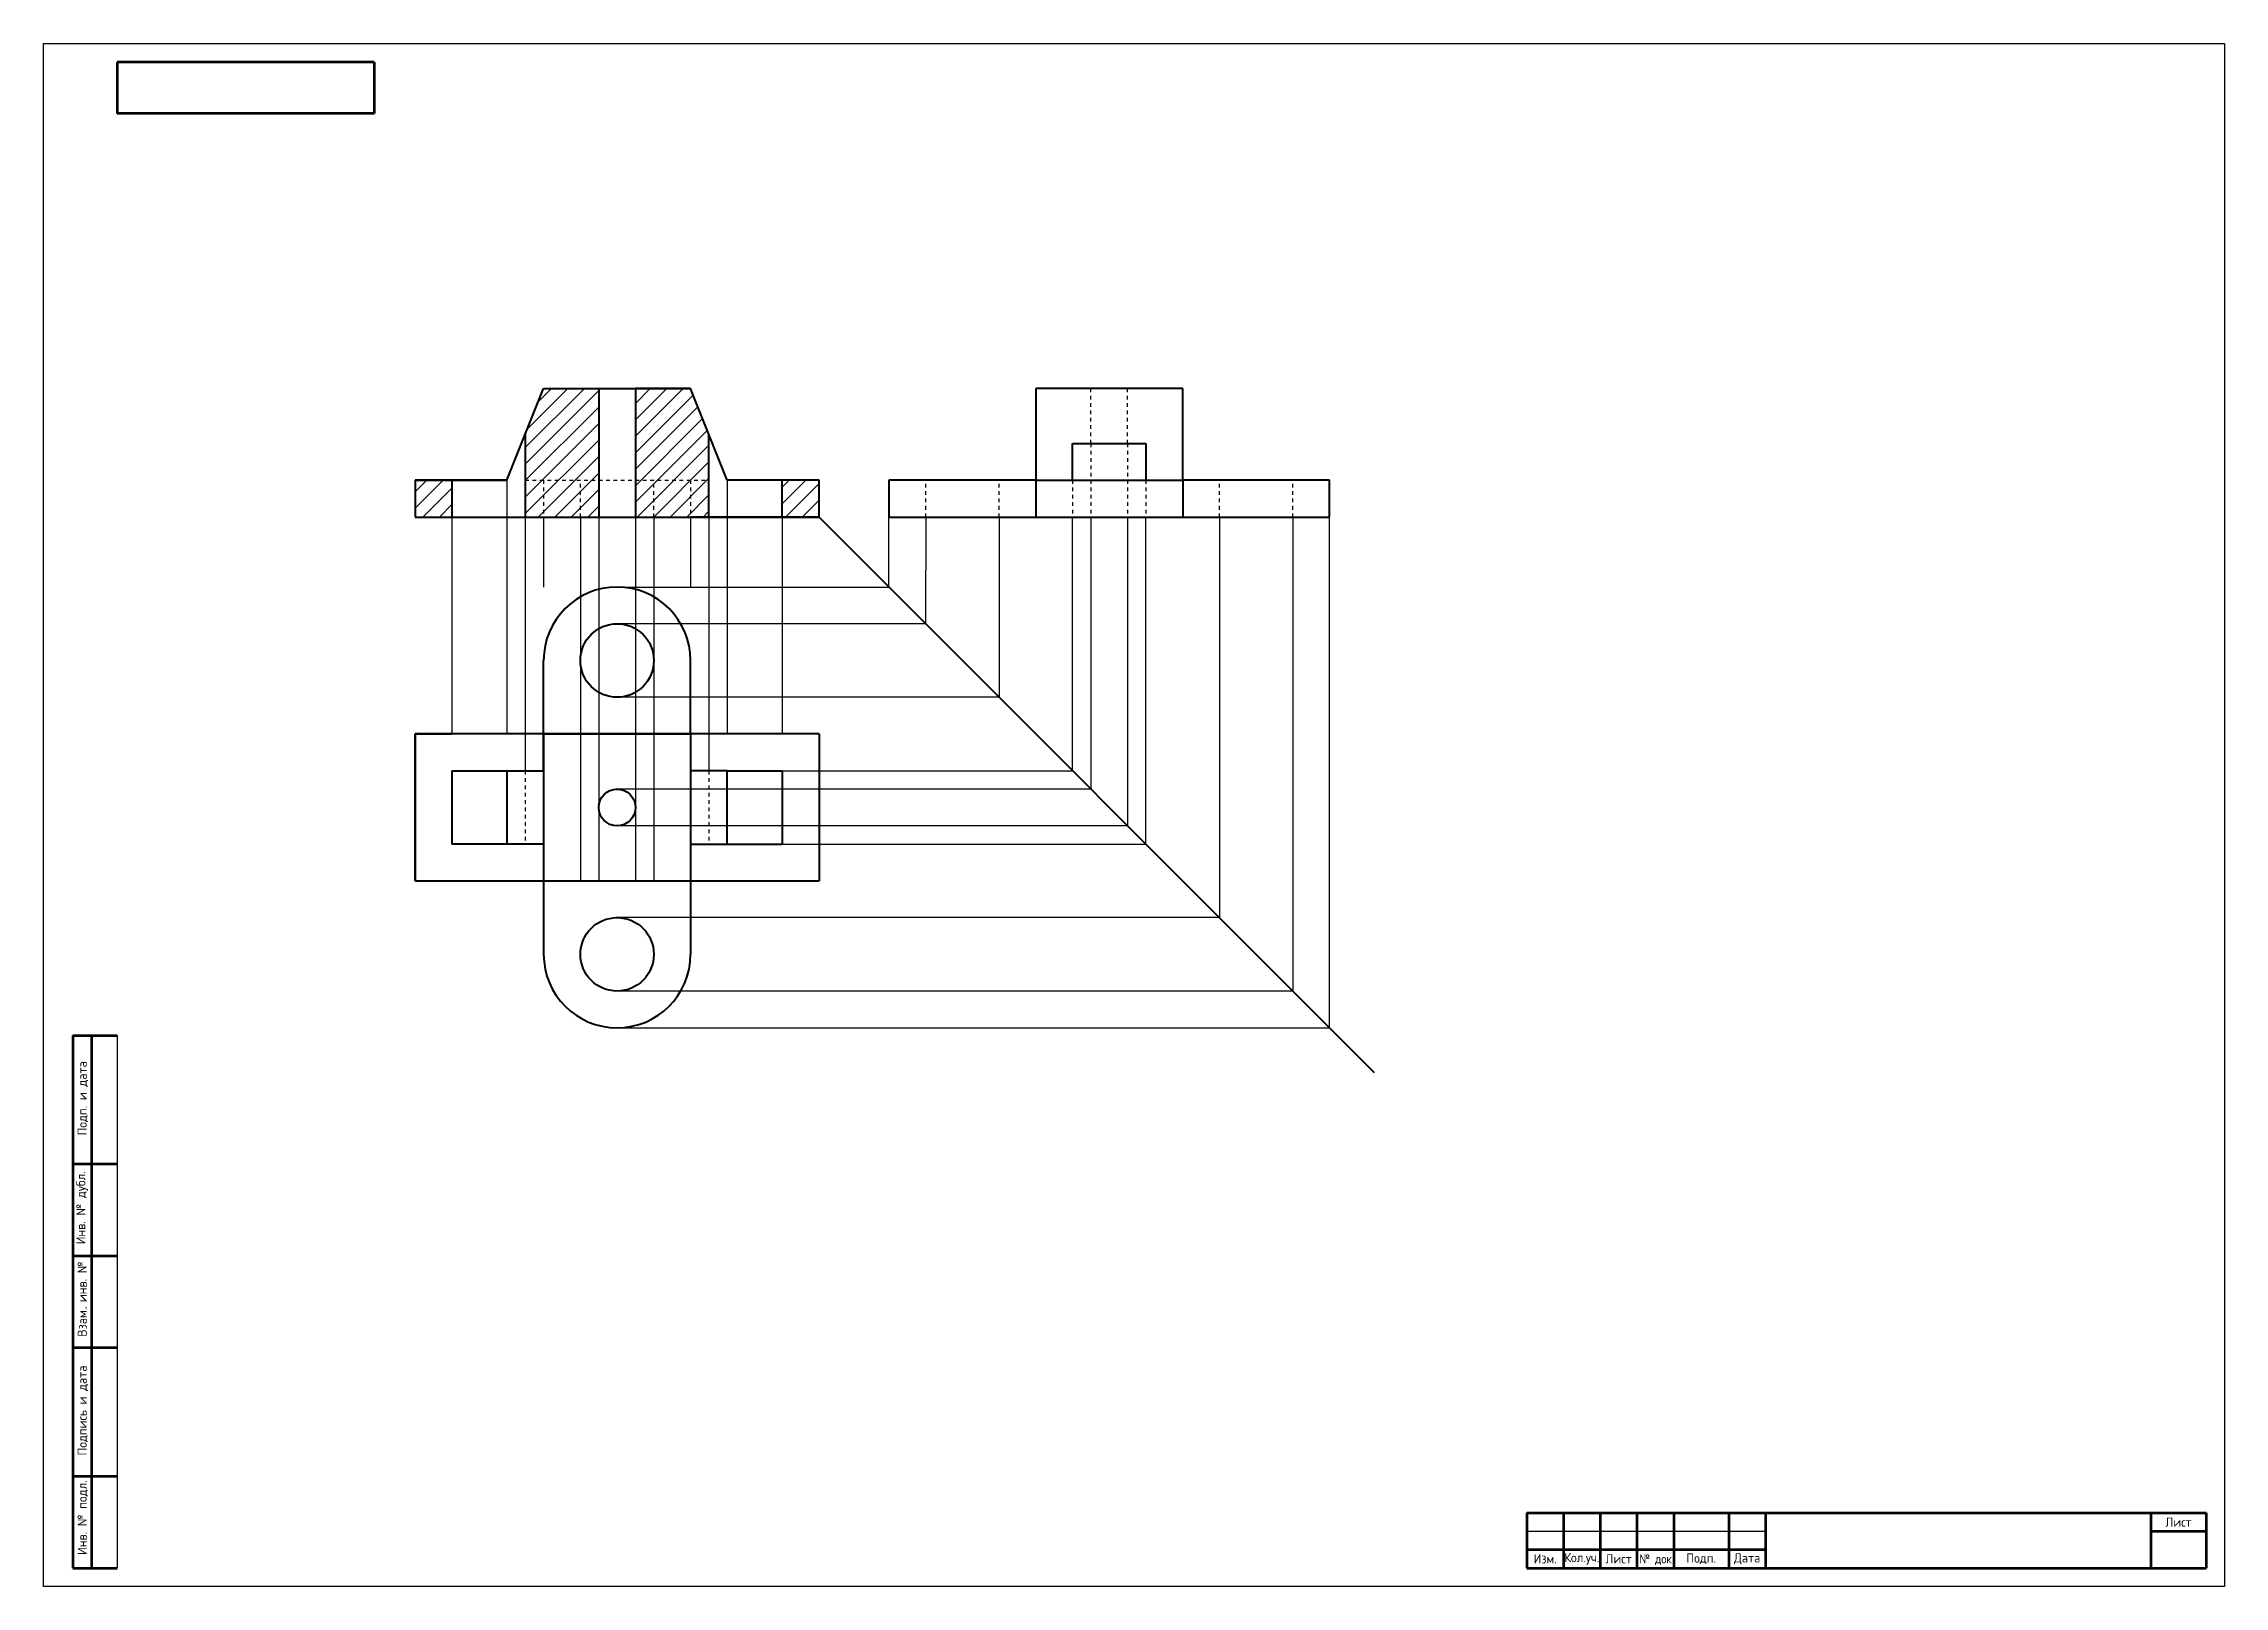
# Model space of a CAD drawing. Header units: millimetres. Extents: x 1498 to 2092, y 2258 to 2678.
import ezdxf
from ezdxf.enums import TextEntityAlignment as Align

# ---------------------------------------------------------------- set-up
doc = ezdxf.new("R2010")
doc.units = ezdxf.units.MM
doc.linetypes.add('JIS_02_1.0', pattern=[2, 1, -1])
doc.layers.add('Линия связи', color=92, linetype='Continuous')
doc.layers.add('Невидимая', color=140, linetype='JIS_02_1.0')
doc.layers.add('Основная', color=7, linetype='Continuous', lineweight=40)
doc.styles.add('GOST-2.304_Type-B', font='GOST Common.ttf')

# ---------------------------------------------------------------- blocks, each defined once
blk = doc.blocks.new('ACAD_SPDS_TB_14')
at = {"linetype": 'Continuous', "lineweight": 60}
for p, q in [((-12, 145), (0, 145)), ((-12, 145), (-12, 0)), ((-7, 145), (-7, 0)), ((-12, 110), (0, 110)), ((-12, 85), (0, 85)), ((-12, 60), (0, 60)), ((-12, 25), (0, 25)), ((-12, 0), (0, 0))]:
    blk.add_line(p, q, dxfattribs=at)
at = {"linetype": 'Continuous', "lineweight": 30}
blk.add_line((0, 145), (0, 0), dxfattribs=at)
at = {"style": 'GOST-2.304_Type-B'}
for s, p in [('Подп. и дата', (-8.25, 117.77)), ('Инв. № дубл.', (-8.62, 88.14)), ('Взам. инв. №', (-8.25, 62.96)), ('. ', (-8.25, 70.58)), ('Подпись и дата', (-8.25, 30.64)), ('Инв. № подл.', (-8.25, 3.57))]:
    blk.add_text(s, height=2.5, rotation=90, dxfattribs=at).set_placement(p)
for tag, p in [('ПОДП_ДАТА_2', (-3.5, 127.5)), ('ИНВ_Н_ДУБЛ', (-3.65, 97.5)), ('ВЗАМ_ИНВ_Н', (-3.5, 71.94)), ('ПОДП_ДАТА_1', (-3.5, 42.5)), ('ИНВ_НОМ_ПОДЛ', (-3.5, 12.5))]:
    blk.add_attdef(tag, text='', height=2.5, rotation=90, dxfattribs=at).set_placement(p, align=Align.MIDDLE_CENTER)
at = {"style": 'GOST-2.304_Type-B', "flags": 1}
blk.add_attdef('ИДЕНТИФИКАТОР_НАДПИСИ', (-12.24, -11.43), '', height=2.5, dxfattribs=at)
blk = doc.blocks.new('ACAD_SPDS_TB_08')
at = {"linetype": 'Continuous', "lineweight": 60}
for p, q in [((0, 0), (0, -14)), ((70, 0), (0, 0)), ((70, 0), (70, -14)), ((70, -14), (0, -14))]:
    blk.add_line(p, q, dxfattribs=at)
at = {"style": 'GOST-2.304_Type-B', "flags": 8}
blk.add_attdef('ОБОЗНАЧЕНИЕ_ДОКУМЕНТА', text='', height=5, dxfattribs=at).set_placement((35, -7), align=Align.MIDDLE_CENTER)
at = {"style": 'GOST-2.304_Type-B', "flags": 1}
blk.add_attdef('ИДЕНТИФИКАТОР_НАДПИСИ', (-0.4, -20.95), '', height=2.5, dxfattribs=at)
blk = doc.blocks.new('ACAD_SPDS_TB_05')
at = {"linetype": 'Continuous', "lineweight": 60}
for p, q in [((-185, 15), (0, 15)), ((-185, 15), (-185, 0)), ((-175, 15), (-175, 0)), ((-165, 15), (-165, 0)), ((-155, 15), (-155, 0)), ((-145, 15), (-145, 0)), ((-130, 15), (-130, 0)), ((-120, 15), (-120, 0)), ((-15, 15), (-15, 0)), ((0, 15), (0, 0)), ((-15, 10), (0, 10)), ((-185, 5), (-120, 5)), ((-185, 0), (0, 0))]:
    blk.add_line(p, q, dxfattribs=at)
at = {"linetype": 'Continuous'}
blk.add_line((-185, 10), (-120, 10), dxfattribs=at)
at = {"style": 'GOST-2.304_Type-B', "width": 0.9}
blk.add_text('№ док.', height=2.5, dxfattribs=at).set_placement((-154.34, 1.25))
at = {"linetype": 'Continuous', "char_height": 2.5, "attachment_point": 5, "style": 'GOST-2.304_Type-B'}
for s, insert, width in [('Лист', (-7.5, 12.5), 13), ('Изм.', (-180, 2.5), 8), ('Кол.уч.', (-170, 2.5), 9), ('Лист', (-160, 2.5), 8), ('Подп.', (-137.5, 2.5), 13), ('Дата', (-125, 2.5), 8)]:
    blk.add_mtext(s, dxfattribs=dict(at, insert=insert, width=width))
at = {"style": 'GOST-2.304_Type-B', "flags": 1}
blk.add_attdef('ИДЕНТИФИКАТОР_НАДПИСИ', (-184.93, 20.32), '', height=2.5, dxfattribs=at)
at = {"style": 'GOST-2.304_Type-B', "flags": 8}
for tag, p in [('ИЗМ_2', (-180, 11)), ('ИЗМ_2_КОЛ_УЧ', (-170, 11)), ('КОЛ_УЧ2', (-170, 11)), ('ИЗМ_2_ЛИСТ', (-160, 11)), ('ЛИСТ_ИЗМ2', (-160, 11)), ('ИЗМ_2_N_ДОК', (-150, 11)), ('N_ДОК_2', (-150, 11)), ('ИЗМ_2_ДАТА', (-125, 11)), ('ИЗМ_1', (-180, 6)), ('ИЗМ_1_КОЛ_УЧ', (-170, 6)), ('КОЛ_УЧ1', (-170, 6)), ('ИЗМ_1_ЛИСТ', (-160, 6)), ('ЛИСТ_ИЗМ1', (-160, 6)), ('ИЗМ_1_N_ДОК', (-150, 6)), ('N_ДОК_1', (-150, 6)), ('ИЗМ_1_ДАТА', (-125, 6))]:
    blk.add_attdef(tag, text='', height=2.5, dxfattribs=at).set_placement(p, align=Align.CENTER)
for tag, height, p in [('ОБОЗНАЧЕНИЕ_ДОКУМЕНТА', 3.5, (-67.5, 7.5)), ('ЛИСТ', 2.5, (-7.5, 5))]:
    blk.add_attdef(tag, text='', height=height, dxfattribs=at).set_placement(p, align=Align.MIDDLE_CENTER)

msp = doc.modelspace()

# ---------------------------------------------------------------- hatches: boundary and pattern name
at = {"layer": 'Defpoints'}
h = msp.add_hatch(dxfattribs=at)
h.set_pattern_fill('ANSI31', color=256)
h.paths.add_polyline_path([(1649.65, 2584.18), (1634.65, 2584.18), (1629.65, 2571.68), (1629.65, 2549.18), (1634.65, 2549.18), (1649.65, 2549.18)])
h = msp.add_hatch(dxfattribs=at)
h.set_pattern_fill('ANSI31', color=256)
h.paths.add_polyline_path([(1679.65, 2571.68), (1674.65, 2584.18), (1659.65, 2584.18), (1659.65, 2549.18), (1679.65, 2549.18)])
h = msp.add_hatch(dxfattribs=at)
h.set_pattern_fill('ANSI31', color=256)
edge = h.paths.add_edge_path()
edge.add_line((1599.65, 2559.18), (1609.65, 2559.18))
edge.add_line((1599.65, 2559.18), (1599.65, 2549.18))
edge.add_line((1609.65, 2559.18), (1609.65, 2549.18))
edge.add_line((1599.65, 2549.18), (1634.65, 2549.18))
h = msp.add_hatch(dxfattribs=at)
h.set_pattern_fill('ANSI31', color=256)
h.paths.add_polyline_path([(1709.65, 2559.18), (1699.65, 2559.18), (1699.65, 2549.18), (1709.65, 2549.18)])

# ---------------------------------------------------------------- linework, layer by layer
msp.add_lwpolyline([(1498.45, 2258.05), (1498.45, 2678.05), (2092.45, 2678.05), (2092.45, 2258.05), (1498.45, 2258.05)])
at = {"layer": 'Линия связи'}
for p, q in [((1624.65, 2559.18), (1624.65, 2490.12)), ((1684.65, 2559.18), (1684.65, 2490.12)), ((1609.65, 2549.18), (1609.65, 2490.12)), ((1629.65, 2549.18), (1629.65, 2480.12)), ((1634.65, 2549.18), (1634.65, 2530.12)), ((1644.65, 2549.18), (1644.65, 2530.12)), ((1649.65, 2549.18), (1649.65, 2450.12)), ((1659.65, 2549.18), (1659.65, 2450.12)), ((1664.65, 2549.18), (1664.65, 2450.12)), ((1674.65, 2549.18), (1674.65, 2530.12)), ((1679.65, 2549.18), (1679.65, 2480.12)), ((1699.65, 2549.18), (1699.65, 2490.12)), ((1728.71, 2530.12), (1728.71, 2549.18)), ((1738.71, 2549.18), (1738.7, 2520.12)), ((1758.71, 2549.18), (1758.7, 2500.12)), ((1778.71, 2480.12), (1778.71, 2549.18)), ((1783.71, 2549.18), (1783.7, 2475.12)), ((1793.7, 2549.18), (1793.7, 2465.12)), ((1798.71, 2460.12), (1798.71, 2549.18)), ((1818.71, 2549.18), (1818.71, 2440.12)), ((1838.71, 2549.18), (1838.7, 2420.12)), ((1848.71, 2410.12), (1848.71, 2549.18)), ((1644.65, 2530.12), (1644.65, 2450.12)), ((1654.65, 2530.12), (1728.71, 2530.12)), ((1738.71, 2520.12), (1654.51, 2520.12)), ((1758.71, 2500.12), (1654.49, 2500.12)), ((1699.65, 2480.12), (1778.71, 2480.12)), ((1783.71, 2475.12), (1654.25, 2475.11)), ((1793.7, 2465.12), (1654.61, 2465.12)), ((1699.65, 2460.12), (1798.71, 2460.12)), ((1818.71, 2440.12), (1654.33, 2440.12)), ((1838.71, 2420.12), (1654.36, 2420.13)), ((1654.65, 2410.12), (1848.71, 2410.12))]:
    msp.add_line(p, q, dxfattribs=at)
at = {"layer": 'Невидимая'}
for p, q in [((1783.71, 2569.18), (1783.71, 2584.18)), ((1793.7, 2569.18), (1793.7, 2584.18)), ((1783.71, 2569.18), (1783.71, 2549.18)), ((1793.7, 2569.18), (1793.7, 2549.18)), ((1629.65, 2559.18), (1679.65, 2559.18)), ((1634.65, 2559.18), (1634.65, 2549.18)), ((1644.65, 2549.18), (1644.65, 2559.18)), ((1664.65, 2549.18), (1664.65, 2559.29)), ((1674.65, 2559.18), (1674.65, 2549.18)), ((1738.71, 2549.18), (1738.71, 2559.18)), ((1758.71, 2549.18), (1758.71, 2559.18)), ((1778.71, 2559.18), (1778.71, 2549.18)), ((1798.71, 2559.18), (1798.71, 2549.18)), ((1818.71, 2549.18), (1818.71, 2559.18)), ((1838.71, 2549.18), (1838.71, 2559.18)), ((1629.65, 2480.12), (1629.65, 2460.12)), ((1679.65, 2480.12), (1679.65, 2460.12))]:
    msp.add_line(p, q, dxfattribs=at)
at = {"layer": 'Основная'}
for p, q in [((1624.65, 2559.18), (1634.65, 2584.18)), ((1634.65, 2584.18), (1674.65, 2584.18)), ((1634.65, 2584.18), (1649.65, 2584.18)), ((1649.65, 2584.18), (1649.65, 2549.18)), ((1674.65, 2584.18), (1659.65, 2584.18)), ((1659.65, 2584.18), (1659.65, 2549.18)), ((1684.65, 2559.18), (1674.65, 2584.18)), ((1808.71, 2584.18), (1768.71, 2584.18)), ((1768.71, 2584.18), (1768.71, 2559.18)), ((1808.71, 2559.18), (1808.71, 2584.18)), ((1629.65, 2571.68), (1629.65, 2549.18)), ((1679.65, 2549.18), (1679.65, 2571.68)), ((1778.71, 2559.18), (1778.71, 2569.18)), ((1778.71, 2569.18), (1798.71, 2569.18)), ((1798.71, 2569.18), (1798.71, 2559.18)), ((1624.65, 2559.18), (1599.65, 2559.18)), ((1599.65, 2559.18), (1599.65, 2549.18)), ((1599.65, 2559.18), (1609.65, 2559.18)), ((1599.65, 2559.18), (1624.65, 2559.18)), ((1609.65, 2559.18), (1609.65, 2549.18)), ((1609.65, 2559.18), (1624.65, 2559.18)), ((1709.65, 2559.18), (1684.65, 2559.18)), ((1699.65, 2549.18), (1699.65, 2559.18)), ((1709.65, 2549.18), (1709.65, 2559.18)), ((1768.71, 2559.18), (1728.71, 2559.18)), ((1728.71, 2559.18), (1728.71, 2549.18)), ((1768.71, 2559.18), (1768.71, 2549.18)), ((1768.71, 2559.18), (1808.71, 2559.18)), ((1848.71, 2559.18), (1808.71, 2559.18)), ((1808.71, 2559.18), (1808.71, 2549.18)), ((1848.71, 2549.18), (1848.71, 2559.18)), ((1599.65, 2549.18), (1709.65, 2549.18)), ((1599.65, 2549.18), (1634.65, 2549.18)), ((1709.65, 2549.18), (1674.65, 2549.18)), ((1699.65, 2549.18), (1679.65, 2549.18)), ((1709.65, 2549.18), (1699.65, 2549.18)), ((1709.65, 2549.18), (1860.85, 2397.98)), ((1728.71, 2549.18), (1848.71, 2549.18)), ((1634.65, 2490.12), (1634.65, 2510.12)), ((1674.65, 2490.12), (1674.65, 2510.12)), ((1599.65, 2450.12), (1599.65, 2490.12)), ((1709.65, 2490.12), (1599.65, 2490.12)), ((1599.65, 2490.12), (1599.65, 2450.12)), ((1599.65, 2490.12), (1609.65, 2490.12)), ((1634.65, 2480.12), (1634.65, 2490.12)), ((1634.65, 2490.12), (1674.65, 2490.12)), ((1634.65, 2490.12), (1634.65, 2470.12)), ((1634.65, 2490.12), (1654.65, 2490.12)), ((1674.65, 2490.12), (1674.65, 2450.12)), ((1709.65, 2490.12), (1709.65, 2450.12)), ((1609.65, 2480.12), (1609.65, 2460.12)), ((1609.65, 2480.12), (1634.65, 2480.12)), ((1624.65, 2480.12), (1624.65, 2460.12)), ((1634.65, 2480.12), (1634.65, 2460.12)), ((1684.65, 2480.12), (1674.65, 2480.12)), ((1684.65, 2460.12), (1684.65, 2480.12)), ((1684.65, 2480.12), (1699.65, 2480.12)), ((1699.65, 2480.12), (1699.65, 2460.12)), ((1634.65, 2460.12), (1609.65, 2460.12)), ((1634.65, 2460.12), (1634.65, 2450.12)), ((1674.65, 2460.12), (1699.65, 2460.12)), ((1599.65, 2450.12), (1709.65, 2450.12)), ((1634.65, 2450.12), (1634.65, 2430.12)), ((1674.65, 2450.12), (1674.65, 2430.12))]:
    msp.add_line(p, q, dxfattribs=at)
for centre, radius in [((1654.65, 2510.12), 10), ((1654.65, 2470.12), 5), ((1654.65, 2430.12), 10)]:
    msp.add_circle(centre, radius, dxfattribs=at)
for centre, start, end in [((1654.65, 2510.12), 0, 180), ((1654.65, 2430.12), 180, 0)]:
    msp.add_arc(centre, 20, start, end, dxfattribs=at)

# ---------------------------------------------------------------- block references
for name, p in [('ACAD_SPDS_TB_08', (1518.45, 2673.05)), ('ACAD_SPDS_TB_14', (1518.45, 2263.05)), ('ACAD_SPDS_TB_05', (2087.45, 2263.05))]:
    msp.add_blockref(name, p)

doc.saveas('drawing.dxf')
